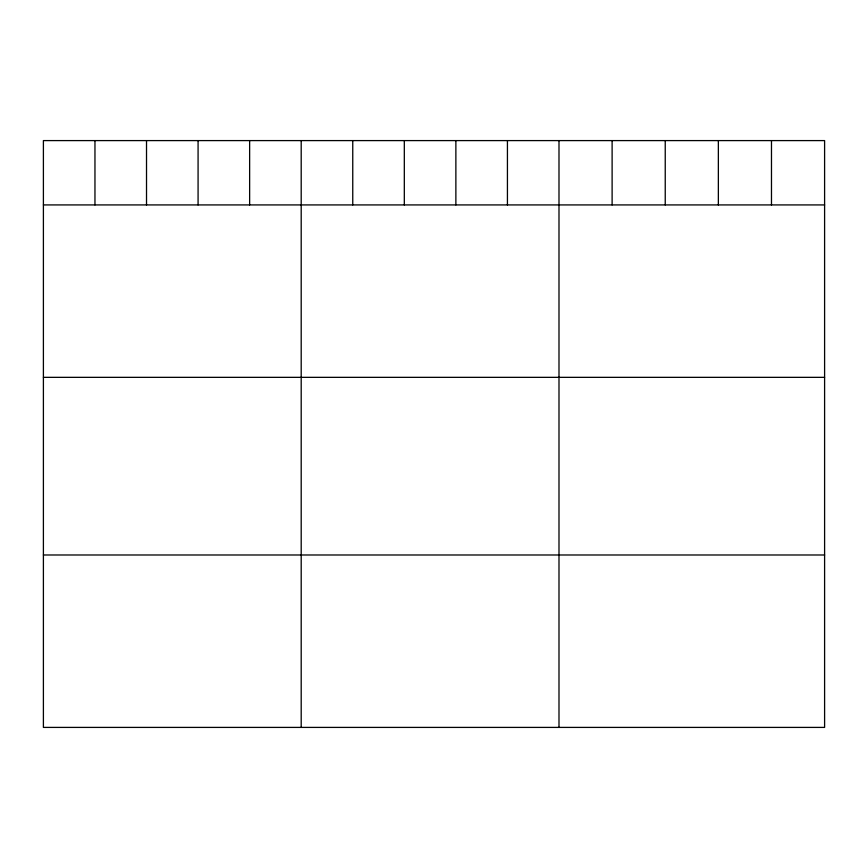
<?xml version="1.0" encoding="UTF-8"?>
<svg xmlns="http://www.w3.org/2000/svg" width="868" height="868" viewBox="0 0 868 868"><rect width="100%" height="100%" fill="white"/><g stroke="black" fill="none" stroke-linecap="round" stroke-linejoin="round"><path stroke-width="1.3" d="M824.6 204.924L824.6 727.406L43.4 727.406L43.4 140.594L824.6 140.594L824.6 204.924L43.4 204.924M43.4 377.341L824.6 377.341M43.4 554.988L824.6 554.988M771.478 140.594L771.478 204.924M718.357 140.594L718.357 204.924M665.235 140.594L665.235 204.924M612.114 140.594L612.114 204.924M558.992 140.594L558.992 727.406M507.433 140.594L507.433 204.924M455.874 140.594L455.874 204.924M404.314 140.594L404.314 204.924M352.755 140.594L352.755 204.924M301.196 140.594L301.196 727.406M249.637 140.594L249.637 204.924M198.078 140.594L198.078 204.924M146.518 140.594L146.518 204.924M94.959 140.594L94.959 204.924"/></g></svg>
